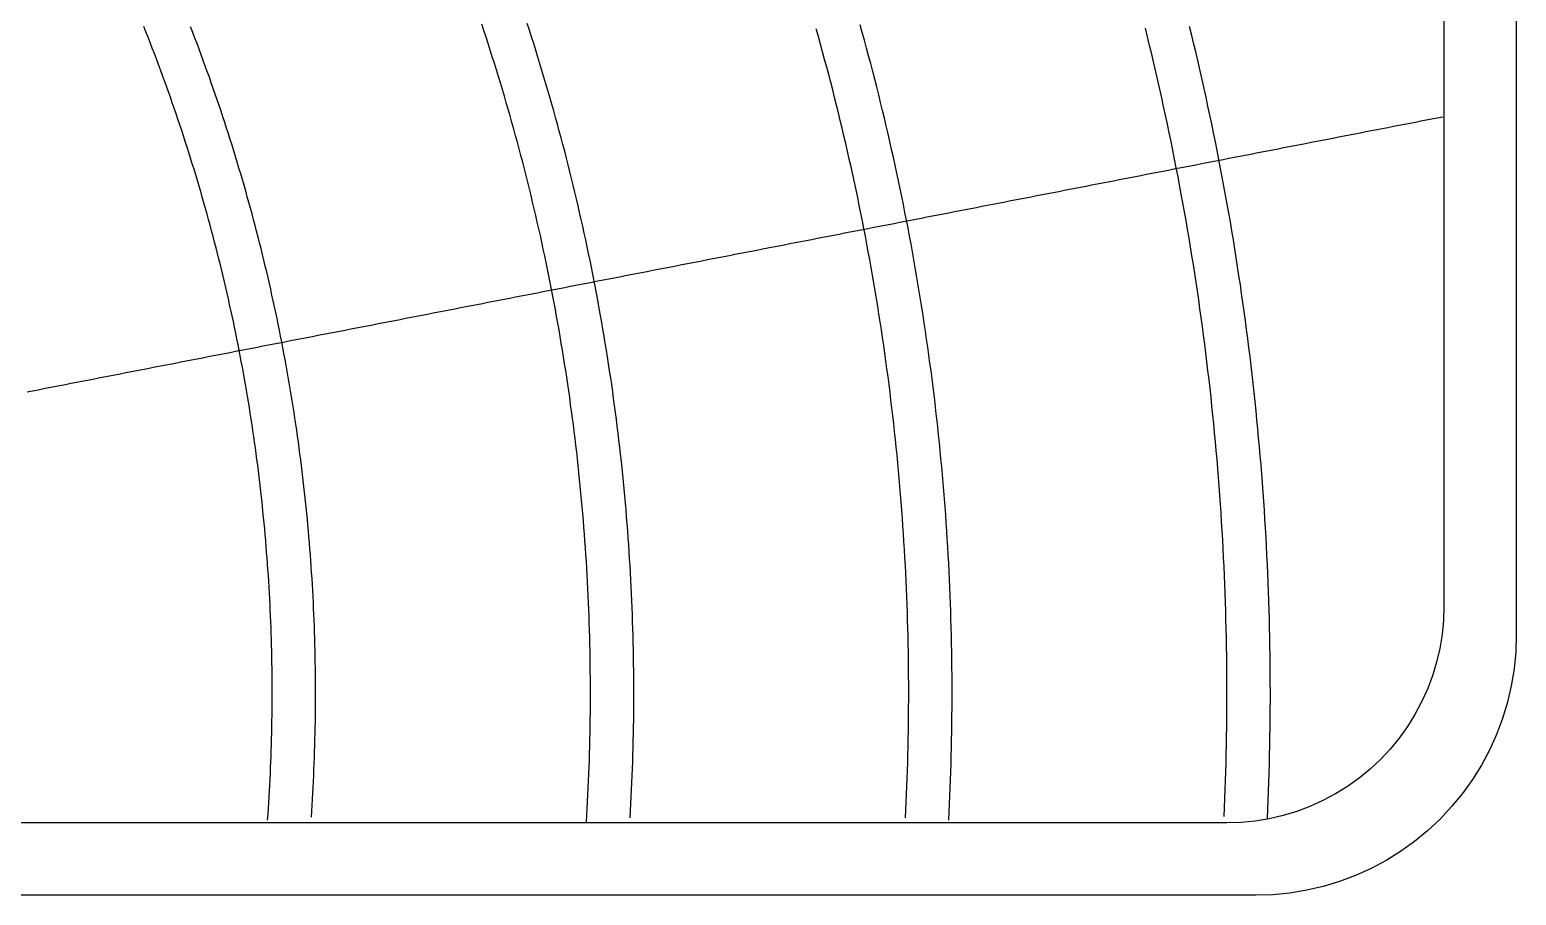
# Model space of a CAD drawing. Header units: millimetres. Extents: x 8 to 232, y 8 to 232.
# Drawn here: x 129.2 to 232, y 8 to 67.8 of the extents above; entities that cross this region are included whole.
import ezdxf

# ---------------------------------------------------------------- set-up
doc = ezdxf.new("R2010")
doc.units = ezdxf.units.MM
doc.layers.add('STUDY_GUIDES', color=7, linetype='Continuous')

msp = doc.modelspace()

# ---------------------------------------------------------------- linework, layer by layer
at = {"layer": 'STUDY_GUIDES'}
for points in [[(232, 214), (232, 26), (231.9615, 24.8227), (231.846, 23.6505), (231.6541, 22.4884), (231.3867, 21.3413), (231.0447, 20.2141), (230.6298, 19.1117), (230.1437, 18.0388), (229.5885, 17), (228.9665, 15.9997), (228.2804, 15.0423), (227.5331, 14.1318), (226.7279, 13.2721), (225.8682, 12.4669), (224.9577, 11.7196), (224.0003, 11.0335), (223, 10.4115), (221.9612, 9.8563), (220.8883, 9.3702), (219.7859, 8.9553), (218.6587, 8.6133), (217.5116, 8.3459), (216.3495, 8.154), (215.1773, 8.0385), (214, 8), (26, 8)], [(227, 212), (227, 28), (226.9679, 27.019), (226.8717, 26.0421), (226.7118, 25.0736), (226.4889, 24.1177), (226.204, 23.1784), (225.8582, 22.2597), (225.4531, 21.3657), (224.9904, 20.5), (224.472, 19.6664), (223.9003, 18.8686), (223.2776, 18.1098), (222.6066, 17.3934), (221.8902, 16.7224), (221.1314, 16.0997), (220.3336, 15.528), (219.5, 15.0096), (218.6343, 14.5469), (217.7403, 14.1418), (216.8216, 13.796), (215.8823, 13.5111), (214.9264, 13.2882), (213.9579, 13.1283), (212.981, 13.0321), (212, 13), (28, 13)], [(145.6876, 13.2034), (145.7155, 13.6054), (145.7422, 14.0075), (145.7675, 14.4097), (145.7915, 14.812), (145.8142, 15.2144), (145.8356, 15.6168), (145.8557, 16.0193), (145.8745, 16.4219), (145.8919, 16.8245), (145.9081, 17.2272), (145.923, 17.6299), (145.9365, 18.0327), (145.9488, 18.4355), (145.9597, 18.8383), (145.9693, 19.2412), (145.9776, 19.6441), (145.9846, 20.0471), (145.9903, 20.45), (145.9947, 20.853), (145.9978, 21.256), (145.9995, 21.659), (146, 22.062), (145.9991, 22.465), (145.997, 22.868), (145.9935, 23.271), (145.9887, 23.6739), (145.9826, 24.0769), (145.9752, 24.4798), (145.9665, 24.8827), (145.9565, 25.2856), (145.9451, 25.6885), (145.9325, 26.0913), (145.9185, 26.494), (145.9033, 26.8967), (145.8867, 27.2994), (145.8688, 27.702), (145.8496, 28.1045), (145.8292, 28.507), (145.8074, 28.9094), (145.7842, 29.3118), (145.7598, 29.714), (145.7341, 30.1162), (145.7071, 30.5183), (145.6787, 30.9203), (145.6491, 31.3222), (145.6181, 31.724), (145.5859, 32.1257), (145.5523, 32.5273), (145.5175, 32.9288), (145.4813, 33.3302), (145.4438, 33.7314), (145.405, 34.1326), (145.3649, 34.5336), (145.3236, 34.9344), (145.2809, 35.3352), (145.2369, 35.7358), (145.1916, 36.1362), (145.145, 36.5365), (145.0971, 36.9366), (145.0479, 37.3366), (144.9974, 37.7365), (144.9456, 38.1361), (144.8925, 38.5356), (144.8381, 38.9349), (144.7825, 39.334), (144.7255, 39.733), (144.6672, 40.1318), (144.6076, 40.5303), (144.5467, 40.9287), (144.4846, 41.3269), (144.4211, 41.7249), (144.3564, 42.1226), (144.2903, 42.5202), (144.223, 42.9175), (144.1544, 43.3146), (144.0844, 43.7115), (144.0132, 44.1082), (143.9407, 44.5046), (143.867, 44.9008), (143.7919, 45.2967), (143.7155, 45.6924), (143.6379, 46.0879), (143.559, 46.4831), (143.4787, 46.878), (143.3972, 47.2727), (143.3145, 47.6671), (143.2304, 48.0612), (143.1451, 48.4551), (143.0585, 48.8487), (142.9706, 49.242), (142.8814, 49.635), (142.7909, 50.0277), (142.6992, 50.4201), (142.6062, 50.8122), (142.5119, 51.204), (142.4164, 51.5956), (142.3196, 51.9868), (142.2215, 52.3776), (142.1221, 52.7682), (142.0215, 53.1584), (141.9196, 53.5483), (141.8164, 53.9379), (141.712, 54.3271), (141.6063, 54.716), (141.4993, 55.1046), (141.3911, 55.4928), (141.2816, 55.8806), (141.1709, 56.2681), (141.0589, 56.6552), (140.9456, 57.042), (140.8311, 57.4284), (140.7153, 57.8144), (140.5983, 58.2), (140.48, 58.5853), (140.3605, 58.9701), (140.2397, 59.3546), (140.1177, 59.7387), (139.9944, 60.1224), (139.8699, 60.5057), (139.7441, 60.8885), (139.6171, 61.271), (139.4889, 61.653), (139.3594, 62.0347), (139.2287, 62.4159), (139.0967, 62.7967), (138.9635, 63.177), (138.829, 63.5569), (138.6934, 63.9364), (138.5564, 64.3154), (138.4183, 64.694), (138.2789, 65.0721), (138.1383, 65.4498), (137.9965, 65.827), (137.8535, 66.2038), (137.7092, 66.5801), (137.5637, 66.9559), (137.417, 67.3312), (137.269, 67.7061), (137.1199, 68.0805)], [(148.7086, 13.4023), (148.7359, 13.8142), (148.7619, 14.2261), (148.7864, 14.6381), (148.8097, 15.0502), (148.8316, 15.4624), (148.8522, 15.8746), (148.8714, 16.2869), (148.8893, 16.6993), (148.9059, 17.1117), (148.9211, 17.5242), (148.935, 17.9367), (148.9475, 18.3493), (148.9587, 18.7619), (148.9686, 19.1745), (148.9771, 19.5871), (148.9842, 19.9998), (148.9901, 20.4125), (148.9946, 20.8253), (148.9977, 21.238), (148.9995, 21.6508), (149, 22.0635), (148.9991, 22.4762), (148.9969, 22.889), (148.9933, 23.3017), (148.9884, 23.7144), (148.9822, 24.1272), (148.9746, 24.5398), (148.9657, 24.9525), (148.9554, 25.3651), (148.9438, 25.7777), (148.9309, 26.1902), (148.9166, 26.6027), (148.9009, 27.0152), (148.884, 27.4276), (148.8657, 27.8399), (148.846, 28.2522), (148.825, 28.6644), (148.8027, 29.0766), (148.779, 29.4887), (148.754, 29.9006), (148.7277, 30.3126), (148.7, 30.7244), (148.671, 31.1361), (148.6406, 31.5477), (148.6089, 31.9593), (148.5759, 32.3707), (148.5415, 32.782), (148.5058, 33.1932), (148.4687, 33.6043), (148.4304, 34.0153), (148.3906, 34.4261), (148.3496, 34.8368), (148.3072, 35.2474), (148.2635, 35.6578), (148.2184, 36.0681), (148.172, 36.4782), (148.1243, 36.8882), (148.0753, 37.298), (148.0249, 37.7077), (147.9732, 38.1172), (147.9201, 38.5265), (147.8657, 38.9357), (147.81, 39.3446), (147.753, 39.7534), (147.6946, 40.162), (147.6349, 40.5704), (147.5739, 40.9786), (147.5116, 41.3867), (147.4479, 41.7945), (147.3829, 42.2021), (147.3166, 42.6095), (147.249, 43.0166), (147.18, 43.4236), (147.1097, 43.8303), (147.0381, 44.2368), (146.9652, 44.643), (146.8909, 45.0491), (146.8153, 45.4548), (146.7385, 45.8604), (146.6603, 46.2656), (146.5807, 46.6706), (146.4999, 47.0754), (146.4177, 47.4799), (146.3343, 47.8841), (146.2495, 48.2881), (146.1634, 48.6917), (146.076, 49.0951), (145.9873, 49.4982), (145.8973, 49.901), (145.8059, 50.3036), (145.7133, 50.7058), (145.6193, 51.1077), (145.5241, 51.5093), (145.4275, 51.9106), (145.3297, 52.3116), (145.2305, 52.7122), (145.13, 53.1126), (145.0283, 53.5126), (144.9252, 53.9123), (144.8208, 54.3116), (144.7152, 54.7106), (144.6082, 55.1092), (144.5, 55.5075), (144.3904, 55.9055), (144.2796, 56.3031), (144.1675, 56.7003), (144.054, 57.0972), (143.9393, 57.4937), (143.8233, 57.8898), (143.706, 58.2855), (143.5875, 58.6809), (143.4676, 59.0758), (143.3465, 59.4704), (143.2241, 59.8646), (143.1004, 60.2584), (142.9754, 60.6517), (142.8491, 61.0447), (142.7216, 61.4372), (142.5928, 61.8294), (142.4627, 62.2211), (142.3314, 62.6124), (142.1987, 63.0032), (142.0648, 63.3937), (141.9297, 63.7837), (141.7932, 64.1732), (141.6555, 64.5623), (141.5166, 64.951), (141.3764, 65.3392), (141.2349, 65.7269), (141.0921, 66.1142), (140.9481, 66.501), (140.8029, 66.8874), (140.6564, 67.2732), (140.5086, 67.6586), (140.3596, 68.0435)], [(167.7262, 13.0631), (167.7545, 13.5367), (167.7812, 14.0105), (167.8064, 14.4843), (167.8301, 14.9582), (167.8522, 15.4322), (167.8728, 15.9063), (167.8918, 16.3804), (167.9093, 16.8546), (167.9253, 17.3288), (167.9397, 17.8031), (167.9525, 18.2774), (167.9639, 18.7518), (167.9736, 19.2262), (167.9819, 19.7006), (167.9886, 20.175), (167.9938, 20.6495), (167.9974, 21.124), (167.9994, 21.5985), (168, 22.073), (167.999, 22.5475), (167.9964, 23.022), (167.9923, 23.4965), (167.9867, 23.9709), (167.9795, 24.4454), (167.9708, 24.9198), (167.9605, 25.3942), (167.9487, 25.8685), (167.9354, 26.3429), (167.9205, 26.8171), (167.9041, 27.2913), (167.8861, 27.7655), (167.8666, 28.2396), (167.8456, 28.7136), (167.823, 29.1876), (167.7988, 29.6615), (167.7732, 30.1353), (167.746, 30.609), (167.7172, 31.0826), (167.6869, 31.5562), (167.6551, 32.0296), (167.6217, 32.5029), (167.5868, 32.9761), (167.5504, 33.4492), (167.5124, 33.9222), (167.4729, 34.3951), (167.4318, 34.8678), (167.3893, 35.3404), (167.3451, 35.8128), (167.2995, 36.2851), (167.2523, 36.7573), (167.2035, 37.2292), (167.1533, 37.7011), (167.1015, 38.1727), (167.0482, 38.6442), (166.9933, 39.1156), (166.9369, 39.5867), (166.879, 40.0576), (166.8195, 40.5284), (166.7586, 40.999), (166.696, 41.4693), (166.632, 41.9395), (166.5664, 42.4094), (166.4993, 42.8792), (166.4307, 43.3487), (166.3606, 43.818), (166.2889, 44.287), (166.2157, 44.7558), (166.141, 45.2244), (166.0648, 45.6928), (165.987, 46.1608), (165.9077, 46.6287), (165.8269, 47.0962), (165.7446, 47.5635), (165.6607, 48.0306), (165.5754, 48.4973), (165.4885, 48.9638), (165.4001, 49.43), (165.3102, 49.8959), (165.2188, 50.3615), (165.1259, 50.8268), (165.0314, 51.2918), (164.9355, 51.7565), (164.838, 52.2209), (164.739, 52.685), (164.6386, 53.1487), (164.5366, 53.6121), (164.4331, 54.0752), (164.3281, 54.5379), (164.2216, 55.0003), (164.1136, 55.4624), (164.0041, 55.9241), (163.8931, 56.3854), (163.7806, 56.8464), (163.6666, 57.307), (163.5511, 57.7672), (163.4341, 58.2271), (163.3156, 58.6865), (163.1956, 59.1456), (163.0742, 59.6043), (162.9512, 60.0626), (162.8267, 60.5205), (162.7008, 60.978), (162.5734, 61.435), (162.4445, 61.8917), (162.3141, 62.3479), (162.1822, 62.8037), (162.0489, 63.2591), (161.914, 63.714), (161.7777, 64.1685), (161.6399, 64.6226), (161.5007, 65.0762), (161.3599, 65.5294), (161.2177, 65.982), (161.0741, 66.4343), (160.9289, 66.886), (160.7823, 67.3373), (160.6342, 67.7881), (160.4847, 68.2384)], [(170.7495, 13.3628), (170.7767, 13.8463), (170.8025, 14.3299), (170.8266, 14.8135), (170.8492, 15.2973), (170.8702, 15.7811), (170.8896, 16.2649), (170.9074, 16.7488), (170.9237, 17.2328), (170.9384, 17.7168), (170.9516, 18.2009), (170.9631, 18.685), (170.9731, 19.1692), (170.9815, 19.6533), (170.9884, 20.1375), (170.9936, 20.6218), (170.9973, 21.106), (170.9994, 21.5903), (171, 22.0745), (170.999, 22.5587), (170.9963, 23.043), (170.9922, 23.5272), (170.9864, 24.0114), (170.9791, 24.4956), (170.9702, 24.9798), (170.9597, 25.4639), (170.9477, 25.948), (170.9341, 26.4321), (170.9189, 26.9161), (170.9021, 27.4001), (170.8838, 27.884), (170.8639, 28.3678), (170.8424, 28.8516), (170.8193, 29.3353), (170.7947, 29.8189), (170.7685, 30.3024), (170.7407, 30.7859), (170.7114, 31.2693), (170.6805, 31.7525), (170.648, 32.2357), (170.614, 32.7187), (170.5783, 33.2017), (170.5411, 33.6845), (170.5024, 34.1672), (170.4621, 34.6498), (170.4202, 35.1322), (170.3767, 35.6145), (170.3317, 36.0966), (170.2851, 36.5786), (170.2369, 37.0605), (170.1872, 37.5422), (170.1359, 38.0237), (170.083, 38.5051), (170.0286, 38.9862), (169.9726, 39.4672), (169.9151, 39.9481), (169.856, 40.4287), (169.7953, 40.9091), (169.733, 41.3894), (169.6693, 41.8694), (169.6039, 42.3492), (169.537, 42.8288), (169.4685, 43.3082), (169.3985, 43.7874), (169.3269, 44.2663), (169.2537, 44.745), (169.179, 45.2234), (169.1028, 45.7016), (169.025, 46.1796), (168.9456, 46.6573), (168.8647, 47.1347), (168.7823, 47.6119), (168.6982, 48.0888), (168.6127, 48.5655), (168.5256, 49.0418), (168.4369, 49.5179), (168.3467, 49.9936), (168.2549, 50.4691), (168.1616, 50.9443), (168.0668, 51.4192), (167.9704, 51.8937), (167.8725, 52.368), (167.773, 52.8419), (167.672, 53.3155), (167.5695, 53.7888), (167.4654, 54.2617), (167.3598, 54.7343), (167.2526, 55.2065), (167.1439, 55.6784), (167.0337, 56.15), (166.922, 56.6211), (166.8087, 57.092), (166.6939, 57.5624), (166.5775, 58.0325), (166.4597, 58.5022), (166.3403, 58.9715), (166.2193, 59.4404), (166.0969, 59.9089), (165.9729, 60.377), (165.8475, 60.8447), (165.7204, 61.312), (165.5919, 61.7789), (165.4619, 62.2453), (165.3303, 62.7114), (165.1973, 63.177), (165.0627, 63.6422), (164.9266, 64.1069), (164.789, 64.5712), (164.6499, 65.035), (164.5093, 65.4984), (164.3671, 65.9613), (164.2235, 66.4238), (164.0784, 66.8858), (163.9318, 67.3473), (163.7836, 67.8083), (163.634, 68.2689)], [(189.7773, 13.3518), (189.8045, 13.8971), (189.8299, 14.4426), (189.8536, 14.988), (189.8755, 15.5336), (189.8956, 16.0792), (189.914, 16.6249), (189.9306, 17.1707), (189.9454, 17.7165), (189.9584, 18.2623), (189.9697, 18.8082), (189.9792, 19.3541), (189.9869, 19.9001), (189.9928, 20.446), (189.997, 20.992), (189.9994, 21.538), (190, 22.084), (189.9988, 22.63), (189.9959, 23.176), (189.9912, 23.722), (189.9847, 24.2679), (189.9764, 24.8139), (189.9664, 25.3598), (189.9546, 25.9056), (189.941, 26.4515), (189.9257, 26.9973), (189.9085, 27.543), (189.8896, 28.0887), (189.869, 28.6343), (189.8465, 29.1798), (189.8223, 29.7253), (189.7963, 30.2707), (189.7685, 30.8159), (189.739, 31.3611), (189.7077, 31.9063), (189.6746, 32.4512), (189.6397, 32.9961), (189.6031, 33.5409), (189.5647, 34.0856), (189.5246, 34.6301), (189.4826, 35.1745), (189.4389, 35.7187), (189.3935, 36.2628), (189.3462, 36.8068), (189.2972, 37.3506), (189.2464, 37.8942), (189.1939, 38.4377), (189.1396, 38.981), (189.0835, 39.5241), (189.0257, 40.067), (188.9661, 40.6097), (188.9047, 41.1523), (188.8416, 41.6946), (188.7767, 42.2367), (188.7101, 42.7787), (188.6417, 43.3204), (188.5715, 43.8618), (188.4996, 44.4031), (188.4259, 44.9441), (188.3504, 45.4848), (188.2732, 46.0253), (188.1943, 46.5656), (188.1135, 47.1056), (188.0311, 47.6453), (187.9468, 48.1848), (187.8609, 48.724), (187.7731, 49.2629), (187.6837, 49.8015), (187.5924, 50.3398), (187.4995, 50.8779), (187.4047, 51.4156), (187.3083, 51.953), (187.21, 52.4901), (187.1101, 53.0269), (187.0084, 53.5633), (186.9049, 54.0994), (186.7997, 54.6352), (186.6928, 55.1706), (186.5841, 55.7057), (186.4737, 56.2404), (186.3615, 56.7748), (186.2477, 57.3088), (186.132, 57.8424), (186.0147, 58.3756), (185.8956, 58.9085), (185.7748, 59.4409), (185.6522, 59.973), (185.528, 60.5047), (185.4019, 61.0359), (185.2742, 61.5668), (185.1448, 62.0972), (185.0136, 62.6272), (184.8807, 63.1568), (184.7461, 63.6859), (184.6097, 64.2146), (184.4717, 64.7429), (184.3319, 65.2707), (184.1904, 65.7981), (184.0472, 66.3249), (183.9023, 66.8514), (183.7557, 67.3773), (183.6074, 67.9028)], [(192.7733, 13.1974), (192.801, 13.7525), (192.8269, 14.3076), (192.851, 14.8628), (192.8733, 15.4181), (192.8938, 15.9735), (192.9125, 16.5289), (192.9293, 17.0844), (192.9444, 17.64), (192.9577, 18.1956), (192.9691, 18.7512), (192.9788, 19.3069), (192.9866, 19.8626), (192.9927, 20.4183), (192.9969, 20.974), (192.9994, 21.5298), (193, 22.0855), (192.9988, 22.6412), (192.9958, 23.197), (192.991, 23.7527), (192.9844, 24.3084), (192.976, 24.8641), (192.9658, 25.4198), (192.9538, 25.9754), (192.94, 26.531), (192.9243, 27.0865), (192.9069, 27.642), (192.8877, 28.1974), (192.8666, 28.7527), (192.8438, 29.308), (192.8191, 29.8632), (192.7927, 30.4183), (192.7644, 30.9734), (192.7343, 31.5283), (192.7025, 32.0831), (192.6688, 32.6379), (192.6333, 33.1925), (192.596, 33.747), (192.557, 34.3014), (192.5161, 34.8556), (192.4734, 35.4097), (192.4289, 35.9637), (192.3826, 36.5175), (192.3346, 37.0712), (192.2847, 37.6247), (192.233, 38.178), (192.1795, 38.7312), (192.1242, 39.2842), (192.0672, 39.837), (192.0083, 40.3896), (191.9476, 40.942), (191.8852, 41.4943), (191.8209, 42.0463), (191.7549, 42.5981), (191.687, 43.1497), (191.6174, 43.7011), (191.546, 44.2522), (191.4728, 44.8031), (191.3978, 45.3538), (191.321, 45.9042), (191.2424, 46.4544), (191.162, 47.0043), (191.0799, 47.5539), (190.9959, 48.1033), (190.9102, 48.6524), (190.8227, 49.2012), (190.7334, 49.7497), (190.6423, 50.298), (190.5494, 50.8459), (190.4548, 51.3935), (190.3584, 51.9409), (190.2602, 52.4879), (190.1602, 53.0346), (190.0585, 53.5809), (189.9549, 54.1269), (189.8496, 54.6726), (189.7426, 55.218), (189.6337, 55.7629), (189.5231, 56.3076), (189.4107, 56.8518), (189.2966, 57.3957), (189.1806, 57.9393), (189.063, 58.4824), (188.9435, 59.0252), (188.8223, 59.5675), (188.6993, 60.1095), (188.5746, 60.6511), (188.4481, 61.1922), (188.3198, 61.733), (188.1898, 62.2733), (188.0581, 62.8132), (187.9245, 63.3527), (187.7893, 63.8917), (187.6522, 64.4303), (187.5135, 64.9685), (187.373, 65.5062), (187.2307, 66.0434), (187.0867, 66.5802), (186.9409, 67.1165), (186.7934, 67.6523), (186.6442, 68.1876)], [(211.8077, 13.4529), (211.8344, 14.0698), (211.8592, 14.6868), (211.882, 15.3039), (211.9027, 15.921), (211.9215, 16.5383), (211.9382, 17.1555), (211.953, 17.7728), (211.9657, 18.3902), (211.9764, 19.0076), (211.9852, 19.6251), (211.9919, 20.2425), (211.9966, 20.86), (211.9993, 21.4775), (212, 22.095), (211.9987, 22.7125), (211.9953, 23.33), (211.99, 23.9475), (211.9827, 24.5649), (211.9733, 25.1824), (211.962, 25.7997), (211.9486, 26.4171), (211.9333, 27.0344), (211.9159, 27.6517), (211.8966, 28.2689), (211.8752, 28.886), (211.8518, 29.503), (211.8264, 30.12), (211.799, 30.7369), (211.7696, 31.3537), (211.7382, 31.9704), (211.7048, 32.587), (211.6694, 33.2035), (211.632, 33.8199), (211.5926, 34.4361), (211.5512, 35.0522), (211.5077, 35.6682), (211.4623, 36.284), (211.4149, 36.8997), (211.3655, 37.5152), (211.314, 38.1306), (211.2606, 38.7457), (211.2052, 39.3608), (211.1478, 39.9756), (211.0883, 40.5902), (211.0269, 41.2046), (210.9635, 41.8189), (210.8981, 42.4329), (210.8307, 43.0467), (210.7613, 43.6603), (210.6899, 44.2737), (210.6165, 44.8868), (210.5412, 45.4997), (210.4638, 46.1123), (210.3844, 46.7247), (210.3031, 47.3368), (210.2197, 47.9487), (210.1344, 48.5602), (210.0471, 49.1715), (209.9578, 49.7825), (209.8665, 50.3932), (209.7732, 51.0037), (209.678, 51.6138), (209.5807, 52.2236), (209.4815, 52.833), (209.3803, 53.4422), (209.2772, 54.051), (209.172, 54.6595), (209.0649, 55.2676), (208.9558, 55.8754), (208.8447, 56.4828), (208.7316, 57.0899), (208.6166, 57.6966), (208.4996, 58.3029), (208.3806, 58.9088), (208.2597, 59.5144), (208.1368, 60.1195), (208.0119, 60.7243), (207.8851, 61.3286), (207.7563, 61.9325), (207.6255, 62.536), (207.4928, 63.1391), (207.3581, 63.7417), (207.2215, 64.3439), (207.0829, 64.9456), (206.9423, 65.5469), (206.7998, 66.1478), (206.6554, 66.7481), (206.509, 67.348), (206.3606, 67.9474)], [(214.8046, 13.3179), (214.8318, 13.9446), (214.857, 14.5713), (214.8801, 15.1982), (214.9012, 15.8251), (214.9202, 16.452), (214.9373, 17.079), (214.9522, 17.7061), (214.9652, 18.3332), (214.9761, 18.9604), (214.9849, 19.5876), (214.9917, 20.2148), (214.9965, 20.842), (214.9993, 21.4693), (215, 22.0965), (214.9986, 22.7237), (214.9953, 23.351), (214.9899, 23.9782), (214.9824, 24.6054), (214.9729, 25.2326), (214.9614, 25.8597), (214.9478, 26.4868), (214.9322, 27.1139), (214.9146, 27.7409), (214.8949, 28.3678), (214.8732, 28.9947), (214.8495, 29.6215), (214.8237, 30.2482), (214.7958, 30.8749), (214.766, 31.5014), (214.7341, 32.1278), (214.7001, 32.7542), (214.6642, 33.3804), (214.6262, 34.0065), (214.5861, 34.6325), (214.5441, 35.2583), (214.5, 35.884), (214.4538, 36.5095), (214.4056, 37.1349), (214.3554, 37.7602), (214.3032, 38.3853), (214.2489, 39.0102), (214.1926, 39.6349), (214.1343, 40.2594), (214.074, 40.8837), (214.0116, 41.5079), (213.9472, 42.1318), (213.8807, 42.7555), (213.8122, 43.379), (213.7417, 44.0023), (213.6692, 44.6254), (213.5947, 45.2482), (213.5181, 45.8707), (213.4395, 46.493), (213.3589, 47.1151), (213.2763, 47.7369), (213.1916, 48.3584), (213.1049, 48.9796), (213.0163, 49.6005), (212.9255, 50.2212), (212.8328, 50.8416), (212.7381, 51.4616), (212.6413, 52.0814), (212.5425, 52.7008), (212.4418, 53.3199), (212.339, 53.9386), (212.2342, 54.5571), (212.1273, 55.1752), (212.0185, 55.7929), (211.9077, 56.4103), (211.7949, 57.0273), (211.68, 57.644), (211.5632, 58.2602), (211.4443, 58.8761), (211.3235, 59.4916), (211.2006, 60.1067), (211.0758, 60.7214), (210.9489, 61.3357), (210.8201, 61.9496), (210.6893, 62.563), (210.5564, 63.1761), (210.4216, 63.7886), (210.2848, 64.4008), (210.146, 65.0125), (210.0052, 65.6237), (209.8625, 66.2345), (209.7177, 66.8448), (209.571, 67.4547), (209.4223, 68.0641)], [(129.0535, 42.8091), (129.4328, 42.8828), (129.8121, 42.9566), (130.1914, 43.0303), (130.5708, 43.104), (130.9501, 43.1778), (131.3294, 43.2515), (131.7088, 43.3252), (132.0881, 43.399), (132.4674, 43.4727), (132.8467, 43.5464), (133.2261, 43.6202), (133.6054, 43.6939), (133.9847, 43.7676), (134.3641, 43.8414), (134.7434, 43.9151), (135.1227, 43.9888), (135.502, 44.0626), (135.8814, 44.1363), (136.2607, 44.21), (136.64, 44.2838), (137.0194, 44.3575), (137.3987, 44.4312), (137.778, 44.505), (138.1573, 44.5787), (138.5367, 44.6524), (138.916, 44.7262), (139.2953, 44.7999), (139.6747, 44.8736), (140.054, 44.9474), (140.4333, 45.0211), (140.8126, 45.0948), (141.192, 45.1686), (141.5713, 45.2423), (141.9506, 45.316), (142.33, 45.3898), (142.7093, 45.4635), (143.0886, 45.5372), (143.468, 45.611), (143.8473, 45.6847), (144.2266, 45.7584), (144.6059, 45.8322), (144.9853, 45.9059), (145.3646, 45.9796), (145.7439, 46.0534), (146.1233, 46.1271), (146.5026, 46.2009), (146.8819, 46.2746), (147.2612, 46.3483), (147.6406, 46.4221), (148.0199, 46.4958), (148.3992, 46.5695), (148.7786, 46.6433), (149.1579, 46.717), (149.5372, 46.7907), (149.9165, 46.8645), (150.2959, 46.9382), (150.6752, 47.0119), (151.0545, 47.0857), (151.4339, 47.1594), (151.8132, 47.2331), (152.1925, 47.3069), (152.5718, 47.3806), (152.9512, 47.4543), (153.3305, 47.5281), (153.7098, 47.6018), (154.0892, 47.6755), (154.4685, 47.7493), (154.8478, 47.823), (155.2271, 47.8967), (155.6065, 47.9705), (155.9858, 48.0442), (156.3651, 48.1179), (156.7445, 48.1917), (157.1238, 48.2654), (157.5031, 48.3391), (157.8824, 48.4129), (158.2618, 48.4866), (158.6411, 48.5603), (159.0204, 48.6341), (159.3998, 48.7078), (159.7791, 48.7815), (160.1584, 48.8553), (160.5377, 48.929), (160.9171, 49.0027), (161.2964, 49.0765), (161.6757, 49.1502), (162.0551, 49.2239), (162.4344, 49.2977), (162.8137, 49.3714), (163.193, 49.4451), (163.5724, 49.5189), (163.9517, 49.5926), (164.331, 49.6664), (164.7104, 49.7401), (165.0897, 49.8138), (165.469, 49.8876), (165.8483, 49.9613), (166.2277, 50.035), (166.607, 50.1088), (166.9863, 50.1825), (167.3657, 50.2562), (167.745, 50.33), (168.1243, 50.4037), (168.5037, 50.4774), (168.883, 50.5512), (169.2623, 50.6249), (169.6416, 50.6986), (170.021, 50.7724), (170.4003, 50.8461), (170.7796, 50.9198), (171.159, 50.9936), (171.5383, 51.0673), (171.9176, 51.141), (172.2969, 51.2148), (172.6763, 51.2885), (173.0556, 51.3622), (173.4349, 51.436), (173.8143, 51.5097), (174.1936, 51.5834), (174.5729, 51.6572), (174.9522, 51.7309), (175.3316, 51.8046), (175.7109, 51.8784), (176.0902, 51.9521), (176.4696, 52.0258), (176.8489, 52.0996), (177.2282, 52.1733), (177.6075, 52.247), (177.9869, 52.3208), (178.3662, 52.3945), (178.7455, 52.4682), (179.1249, 52.542), (179.5042, 52.6157), (179.8835, 52.6894), (180.2628, 52.7632), (180.6422, 52.8369), (181.0215, 52.9106), (181.4008, 52.9844), (181.7802, 53.0581), (182.1595, 53.1319), (182.5388, 53.2056), (182.9181, 53.2793), (183.2975, 53.3531), (183.6768, 53.4268), (184.0561, 53.5005), (184.4355, 53.5743), (184.8148, 53.648), (185.1941, 53.7217), (185.5734, 53.7955), (185.9528, 53.8692), (186.3321, 53.9429), (186.7114, 54.0167), (187.0908, 54.0904), (187.4701, 54.1641), (187.8494, 54.2379), (188.2287, 54.3116), (188.6081, 54.3853), (188.9874, 54.4591), (189.3667, 54.5328), (189.7461, 54.6065), (190.1254, 54.6803), (190.5047, 54.754), (190.884, 54.8277), (191.2634, 54.9015), (191.6427, 54.9752), (192.022, 55.0489), (192.4014, 55.1227), (192.7807, 55.1964), (193.16, 55.2701), (193.5394, 55.3439), (193.9187, 55.4176), (194.298, 55.4913), (194.6773, 55.5651), (195.0567, 55.6388), (195.436, 55.7125), (195.8153, 55.7863), (196.1947, 55.86), (196.574, 55.9337), (196.9533, 56.0075), (197.3326, 56.0812), (197.712, 56.1549), (198.0913, 56.2287), (198.4706, 56.3024), (198.85, 56.3761), (199.2293, 56.4499), (199.6086, 56.5236), (199.9879, 56.5974), (200.3673, 56.6711), (200.7466, 56.7448), (201.1259, 56.8186), (201.5053, 56.8923), (201.8846, 56.966), (202.2639, 57.0398), (202.6432, 57.1135), (203.0226, 57.1872), (203.4019, 57.261), (203.7812, 57.3347), (204.1606, 57.4084), (204.5399, 57.4822), (204.9192, 57.5559), (205.2985, 57.6296), (205.6779, 57.7034), (206.0572, 57.7771), (206.4365, 57.8508), (206.8159, 57.9246), (207.1952, 57.9983), (207.5745, 58.072), (207.9538, 58.1458), (208.3332, 58.2195), (208.7125, 58.2932), (209.0918, 58.367), (209.4712, 58.4407), (209.8505, 58.5144), (210.2298, 58.5882), (210.6091, 58.6619), (210.9885, 58.7356), (211.3678, 58.8094), (211.7471, 58.8831), (212.1265, 58.9568), (212.5058, 59.0306), (212.8851, 59.1043), (213.2644, 59.178), (213.6438, 59.2518), (214.0231, 59.3255), (214.4024, 59.3992), (214.7818, 59.473), (215.1611, 59.5467), (215.5404, 59.6204), (215.9197, 59.6942), (216.2991, 59.7679), (216.6784, 59.8416), (217.0577, 59.9154), (217.4371, 59.9891), (217.8164, 60.0629), (218.1957, 60.1366), (218.5751, 60.2103), (218.9544, 60.2841), (219.3337, 60.3578), (219.713, 60.4315), (220.0924, 60.5053), (220.4717, 60.579), (220.851, 60.6527), (221.2304, 60.7265), (221.6097, 60.8002), (221.989, 60.8739), (222.3683, 60.9477), (222.7477, 61.0214), (223.127, 61.0951), (223.5063, 61.1689), (223.8857, 61.2426), (224.265, 61.3163), (224.6443, 61.3901), (225.0236, 61.4638), (225.403, 61.5375), (225.7823, 61.6113), (226.1616, 61.685), (226.541, 61.7587), (226.9203, 61.8325)]]:
    msp.add_lwpolyline(points, dxfattribs=at)

doc.saveas('drawing.dxf')
